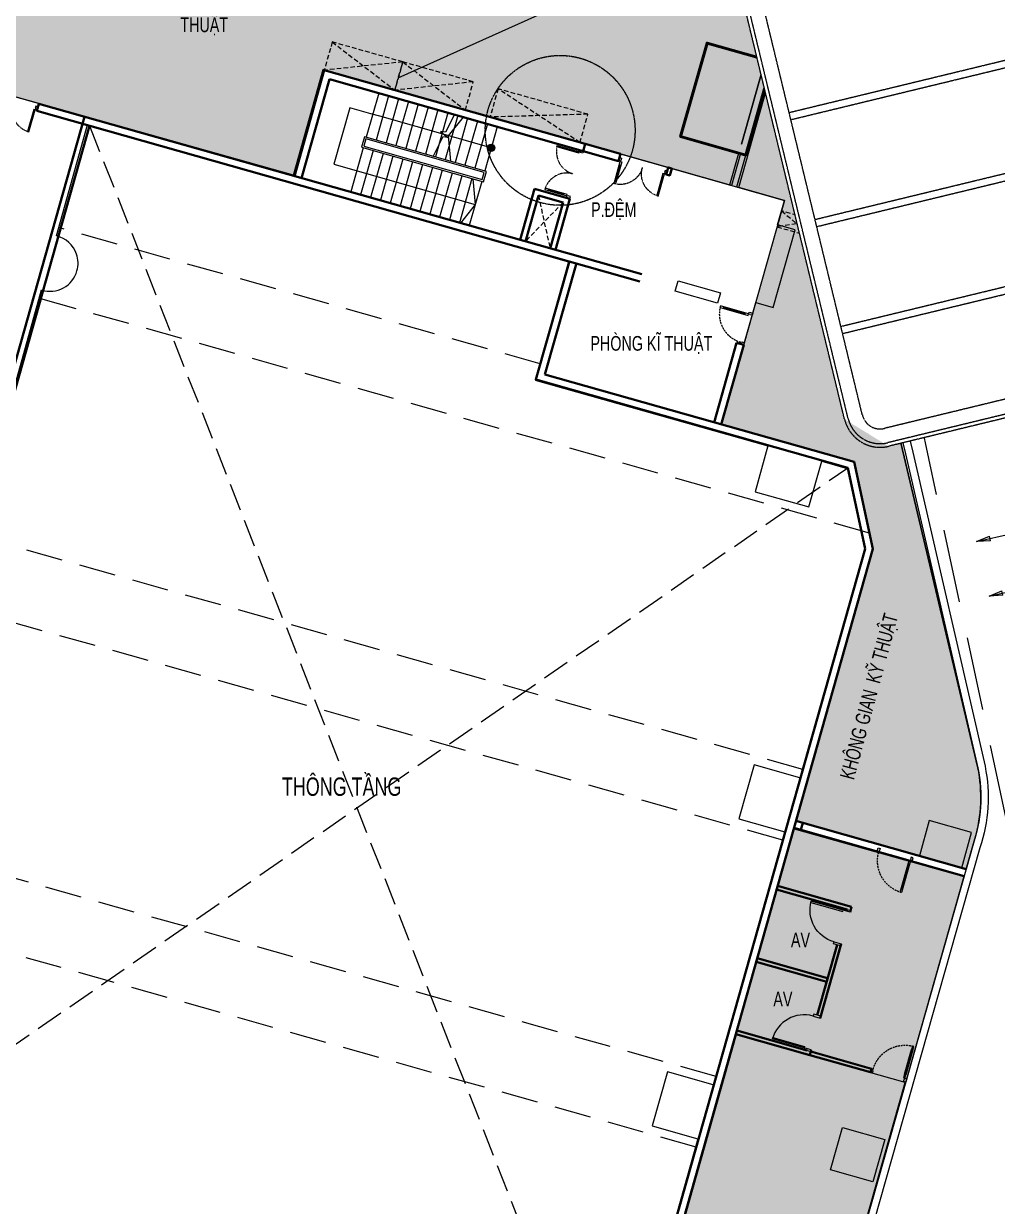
# Model space of a CAD drawing. Header units: millimetres. Extents: x -11451263 to 11578383104, y -507 to 1450429.
# Drawn here: x 11755236 to 11781803, y 1128043 to 1160292 of the extents above; entities that cross this region are included whole.
import ezdxf

# ---------------------------------------------------------------- set-up
doc = ezdxf.new("R2010")
doc.units = ezdxf.units.MM
doc.header["$MEASUREMENT"] = 0
for name, pattern in [('CENTER2', [1.125, 0.75, -0.125, 0.125, -0.125]), ('DASH', [0.35, 0.25, -0.1]), ('DASH2-1', [3, 2, -1]), ('DASHED2', [0.375, 0.25, -0.125]), ('HIDDEN', [0.375, 0.25, -0.125]), ('HIDDEN2', [0.1875, 0.125, -0.0625]), ('Xref_ST_MBDV Cot vach 30.7.2022$0$HIDDEN', [0.375, 0.25, -0.125])]:
    doc.linetypes.add(name, pattern=pattern)
doc.layers.get('0').update_dxf_attribs({"linetype": 'CONTINUOUS', "lineweight": 13})
doc.layers.get('Defpoints').update_dxf_attribs({"color": 5, "linetype": 'CONTINUOUS', "lineweight": 13})
for name, color, linetype in [('A-FLOR-STRS-ARROW', 8, 'CONTINUOUS'), ('canopy', 2, 'DASH'), ('KT-Net cot vach', 6, 'CONTINUOUS'), ('KT-Thay', 7, 'CONTINUOUS'), ('KT-Tuong', 1, 'CONTINUOUS'), ('NDT Thoat nuoc rua', 3, 'CENTER2')]:
    doc.layers.add(name, color=color, linetype=linetype)
for name, color, linetype, lineweight in [('CUA', 37, 'CONTINUOUS', 13), ('D-building block', 8, 'CONTINUOUS', 13), ('DO DIEN TICH THONG THUY', 141, 'CONTINUOUS', 13), ('KT-Chu viet', 255, 'CONTINUOUS', 20), ('KT-Kich thuoc', 159, 'CONTINUOUS', 18), ('KT-lomo nuoc', 3, 'HIDDEN', 5), ('KT-Net cat', 1, 'CONTINUOUS', 40), ('KT-Net cot', 2, 'CONTINUOUS', 50), ('KT-Net cua', 87, 'CONTINUOUS', 9), ('KT-Net manh', 251, 'CONTINUOUS', 13), ('KT-Net thay', 7, 'CONTINUOUS', 25), ('KT-Net to mau', 159, 'CONTINUOUS', 18), ('SPE-MEP-HVAC', 140, 'CONTINUOUS', 0)]:
    doc.layers.add(name, color=color, linetype=linetype, lineweight=lineweight)
doc.styles.add('Xref_ST_MBDV Cot vach 30.7.2022$0$Arial', font='arial.ttf', dxfattribs={"width": 0.7})
doc.dimstyles.new('SPE-DIM150', dxfattribs={"dimscale": 150, "dimtxt": 2.5, "dimasz": 2.5, "dimexe": 1.25, "dimexo": 0.625, "dimtad": 1, "dimdec": 0, "dimtxsty": 'Standard', "dimcen": 2.5, "dimadec": 0, "dimazin": 0, "dimtfac": 1, "dimtdec": 0, "dimtmove": 0, "dimatfit": 3, "dimldrblk": 'CLOSEDBLANK', "dimfxl": 0, "dimarcsym": 0})

# ---------------------------------------------------------------- blocks, each defined once
blk = doc.blocks.new('*U149')
for p, q in [((-1260.000000000004, 525.000000000002), (-1300.000000000004, 525.000000000002)), ((-1280.000000000004, 100.0000000000002), (-1280.000000000004, 525.000000000002)), ((-90.00000000000001, 525.0000000000018), (-50.00000000000001, 525.0000000000018)), ((-70, 100), (-70.00000000000001, 525.0000000000018)), ((-1260.000000000004, 100.0000000000002), (-1300.000000000004, 100.0000000000002)), ((-90, 100), (-50, 100))]:
    blk.add_line(p, q)
for points in [[(-1300.000000000004, 1.776356839400256e-13), (-1260.000000000004, 1.776356839400256e-13), (-1260.000000000004, 625.000000000002), (-1300.000000000004, 625.000000000002)], [(-50, 0), (-90, 0), (-90.00000000000001, 625.0000000000018), (-49.99999999999979, 625.0000000000018)], [(-1350.000000000004, -99.99999998255878), (-1290.000000000004, -99.99999998255875), (-1290.000000000004, -39.99999999999982), (-1300.000000000004, -39.99999999999982), (-1300.000000000004, 1.776356839400256e-13), (-1350.000000000004, 2.060573933704296e-13)], [(0, -99.99999998255892), (-60, -99.99999998255889), (-60, -40), (-50, -40), (-50, 0), (0, 0)]]:
    blk.add_lwpolyline(points, close=True)
at = {"linetype": 'HIDDEN2'}
for centre, radius, start, end in [((-1300.000000001012, -1.091216006443577e-09), 625.00000000124, 7.016709298534867e-15, 89.99996073224838), ((-49.99999999983451, -2.645705876602741e-10), 625.0000000004187, 90.00003926775162, 180)]:
    blk.add_arc(centre, radius, start, end, dxfattribs=at)
blk = doc.blocks.new('*U280')
blk.add_line((-70, 100), (-69.99999999999994, 699.9999999999966))
for points in [[(-50, 0), (-49.99999999999994, 799.9999999999966), (-89.99999999999994, 799.9999999999966), (-90, 0)], [(-50, 100), (-90, 100), (-89.99999999999994, 699.9999999999966), (-49.99999999999994, 699.9999999999966)], [(-899.9999999999966, -99.99999999999963), (-839.9999999999966, -99.9999999999996), (-839.9999999999966, -39.99999999999989), (-849.9999999999966, -39.99999999999989), (-849.9999999999966, 1.136868377216156e-13), (-899.9999999999966, 1.421085471520196e-13)], [(0, -99.99999999999972), (-60, -99.99999999999969), (-60, -40), (-50, -40), (-50, 0), (0, 0)]]:
    blk.add_lwpolyline(points, close=True)
at = {"linetype": 'Xref_ST_MBDV Cot vach 30.7.2022$0$HIDDEN', "ltscale": 200}
blk.add_arc((-50, 0), 799.9999999999967, 90, 180, dxfattribs=at)
blk = doc.blocks.new('*U435')
at = {"linetype": 'HIDDEN', "ltscale": 500}
for p, q in [((320.1221268778434, 1441.361101141281), (0, 0)), ((-353.5010126674359, 1251.014402012662), (673.6231395452794, 190.3466991286193))]:
    blk.add_line(p, q, dxfattribs=at)
blk.add_lwpolyline([(-353.5010126674359, 1251.014402012662), (320.1221268778434, 1441.361101141281), (673.6231395452794, 190.3466991286193), (0, 0)], close=True, dxfattribs=at)
blk = doc.blocks.new('*U344')
for p, q in [((-1260.000000000004, -99.99999999999982), (-1300.000000000004, -99.99999999999987)), ((-1280.000000000004, -99.99999999999982), (-1280.000000000004, -525.0000000000017)), ((-90.00000000000003, -99.99999999999999), (-50.00000000000003, -99.99999999999999)), ((-70.00000000000003, -99.99999999999999), (-70.00000000000016, -525.0000000000018)), ((-1260.000000000004, -525.0000000000017), (-1300.000000000004, -525.0000000000017)), ((-90.00000000000016, -525.0000000000018), (-50.00000000000016, -525.0000000000018))]:
    blk.add_line(p, q)
for points in [[(-1350.000000000004, 99.99999998255913), (-1290.000000000004, 99.99999998255909), (-1290.000000000004, 40.00000000000016), (-1300.000000000004, 40.00000000000017), (-1300.000000000004, 1.70530256582424e-13), (-1350.000000000004, 1.56319401867222e-13)], [(-1300.000000000004, 1.70530256582424e-13), (-1260.000000000004, 1.56319401867222e-13), (-1260.000000000004, -625.0000000000017), (-1300.000000000004, -625.0000000000017)], [(-50, 1.4210854715202e-14), (-90, 2.842170943040401e-14), (-90.00000000000018, -625.0000000000018), (-49.99999999999995, -625.0000000000018)], [(2.66100453930543e-14, 99.99999998255892), (-59.99999999999997, 99.9999999825589), (-59.99999999999999, 40.00000000000001), (-49.99999999999999, 40.00000000000001), (-50, 1.4210854715202e-14), (0, 0)]]:
    blk.add_lwpolyline(points, close=True)
at = {"linetype": 'HIDDEN2'}
for centre, radius, start, end in [((-1300.000000001012, 1.091564172384096e-09), 625.00000000124, 270.0000392677516, 0), ((-49.99999999983451, 2.645776930876309e-10), 625.0000000004187, 180, 269.9999607322483)]:
    blk.add_arc(centre, radius, start, end, dxfattribs=at)
blk = doc.blocks.new('werwrerer')
at = {"layer": 'A-FLOR-STRS-ARROW'}
h = blk.add_hatch(color=256, dxfattribs=at)
edge = h.paths.add_edge_path(flags=0)
edge.add_arc((-12331.56469466165, 7014.003163334914), 99.99999999995295, -269.999948895624, 90.00005110437559, ccw=False)
at = {"layer": 'A-FLOR-STRS-ARROW', "elevation": 1.454275401545444e-10}
for points in [[(-12331.56469465978, 7014.003384606913), (-9171.563871515915, 7013.990783507936), (-8921.563871521503, 7013.991023584269), (-8321.563871521503, 7013.99155875016), (-8321.565298622474, 8613.991558754817), (-12331.56413559057, 8613.987964035943)], [(-11371.55881541222, 7663.975402245298), (-11121.55828025378, 7013.975625228137), (-11371.55774509162, 6413.975402246229)], [(-11121.55774509162, 6413.975625264458), (-11011.49771123752, 6942.266147619113), (-10878.00100553781, 6966.041138687171), (-11118.00306455046, 7063.077800957486), (-10982.05411872454, 7083.596023046412), (-10871.55881541409, 7663.9758481998)]]:
    blk.add_lwpolyline(points, dxfattribs=at)
at = {"layer": 'A-FLOR-STRS-ARROW'}
blk.add_circle((-12331.56469466165, 7014.003163334914), 99.99999999995295, dxfattribs=at)
at = {"layer": 'KT-Net cat'}
for p, q in [((-14772.46801180579, 7761.452904416248, -3.709137056694188e-08), (-14773.77193475887, 9211.452301913872, -3.709136986116692e-08)), ((-14622.60296102427, 7911.587716126814, -3.777186969127058e-08), (-14623.7719954066, 9211.587190496735, -3.777186905909262e-08)), ((-13922.60338465497, 7912.217120354995, -4.094753197738586e-08), (-13923.77227845602, 9212.216594850644, -4.094753198237997e-08)), ((-13772.46857292764, 7762.352053350769, -4.162803117474235e-08), (-13773.77233909257, 9212.351467212662, -4.162803118031244e-08)), ((-7571.256852263585, 6417.927257922478, 1.375573773632793e-06), (-7573.774469746277, 9217.926191830076, 1.375573773632793e-06)), ((-7371.077103294432, 6218.107168585062, -7.066266531630117e-08), (-7373.774550588802, 9218.10602164641, 1.375573773634148e-06)), ((-14772.46801180579, 7761.452904416248, -3.709137056694866e-08), (-13772.4685729295, 7762.3520533517, -4.162803117474235e-08)), ((-14622.60296102427, 7911.587716126814, -3.777186969186011e-08), (-13922.60338465497, 7912.217120354995, -4.094753197738586e-08)), ((-14771.25401449949, 6411.453384497203, -3.709137122341274e-08), (-7571.256852263585, 6417.927257922478, -6.975533305467706e-08)), ((-14771.07416305505, 6211.453465363942, -3.709137132071311e-08), (-14771.25401449949, 6411.453384497203, -3.709137122341274e-08)), ((-14771.07416305505, 6211.453465363942, -3.709137132071311e-08), (-7371.077103294432, 6218.107168584131, -7.066266531977061e-08))]:
    blk.add_line(p, q, dxfattribs=at)
at = {"layer": 'KT-Net thay', "elevation": 1.454275401545444e-10}
blk.add_lwpolyline([(-12081.56407853216, 7963.987039567903), (-12331.56461369619, 8613.986816585064), (-12081.5651488509, 9213.987039567903)], dxfattribs=at)
for points in [[(-12381.56479984336, 7964.07109490782), (-12381.56444305927, 7664.071094910614), (-8921.564366260543, 7663.90119787585), (-8921.564723039046, 7963.90119787585)], [(-12331.56475523859, 7914.071139510721), (-12331.56448765285, 7714.071139506996), (-8971.564410854131, 7713.901153278537), (-8971.564678447321, 7913.9011532804)]]:
    blk.add_lwpolyline(points, close=True, dxfattribs=at)
at = {"layer": 'KT-Thay'}
for p, q in [((-12331.56476346403, 7963.98913109675), (-12331.56545286812, 9213.905161869712)), ((-12051.56476346217, 7963.989285535179), (-12051.56545286812, 9213.90531630721)), ((-11771.56476346403, 7963.989439971745), (-11771.56545286626, 9213.905470744707)), ((-11491.56476346217, 7963.989594408311), (-11491.56545286998, 9213.905625182204)), ((-11211.5647634659, 7963.989748845808), (-11211.56545286998, 9213.90577961877)), ((-10931.56476346403, 7963.989903283305), (-10931.56545286439, 9213.905934057198)), ((-10651.56476346031, 7963.990057720803), (-10651.56545286998, 9213.906088493764)), ((-10371.56476346217, 7963.990212157369), (-10371.56545287184, 9213.906242931262)), ((-10091.5647634659, 7963.990366595797), (-10091.56545287184, 9213.906397368759)), ((-9811.564763465896, 7963.990521031432), (-9811.565452864394, 9213.906551805325)), ((-9531.564763458446, 7963.99067546986), (-9531.565452868119, 9213.906706243753)), ((-9251.564763460308, 7963.990829907358), (-9251.565452868119, 9213.90686068125)), ((-8971.564763465896, 7963.990984344855), (-8971.565452869982, 9213.90701511968)), ((-12331.56436375715, 6414.073190078139), (-12331.56505316496, 7663.989220852032)), ((-12051.5643637646, 6414.073344513774), (-12051.56505316682, 7663.98937528953)), ((-11771.56436376274, 6414.073498952202), (-11771.56505316496, 7663.989529726095)), ((-11491.56436375715, 6414.073653390631), (-11491.56505316496, 7663.989684164524)), ((-11211.56436375901, 6414.073807827197), (-11211.56505316496, 7663.98983860109)), ((-10931.56436375901, 6414.073962264694), (-10931.5650531631, 7663.989993038587)), ((-10651.56436375715, 6414.074116702192), (-10651.56505316682, 7663.990147476085)), ((-10371.56436376274, 6414.074271139689), (-10371.5650531631, 7663.99030191265)), ((-10091.56436375715, 6414.074425577186), (-10091.5650531631, 7663.990456350148)), ((-9811.564363759011, 6414.074580014683), (-9811.565053163096, 7663.990610786714)), ((-9531.564363759011, 6414.074734451249), (-9531.565053168684, 7663.990765224211)), ((-9251.564363766462, 6414.074888888747), (-9251.565053166822, 7663.990919661708)), ((-8971.564363759011, 6414.075043325312), (-8971.565053161234, 7663.991074099205))]:
    blk.add_line(p, q, dxfattribs=at)
at = {"layer": 'CUA', "zscale": -1, "rotation": 89.97301380553962}
blk.add_blockref('*U344', (-14672.4680229146, 7761.405804622918, 1.329798288200612e-07), dxfattribs=at)
blk = doc.blocks.new('*U148')
for p, q in [((-1259.528095348994, 526.1311405215869), (-1299.528079224556, 526.1670564630106)), ((-1279.909694164401, 101.1492698144596), (-1279.528087286775, 526.1490984922987)), ((-89.52856698882727, 525.0805992349451), (-49.52858311326613, 525.0446832935214)), ((-69.9101819286729, 100.0628125863942), (-69.5285750510467, 525.0626412642332)), ((-1259.909702226621, 101.1313118437478), (-1299.909686102182, 101.1672277851715)), ((-89.91017386645346, 100.0807705571061), (-49.91018999089232, 100.0448546156824))]:
    blk.add_line(p, q)
for points in [[(-1299.999475955741, 1.167268096268581), (-1259.99949208018, 1.131352154844938), (-1259.438305495435, 626.1311002104896), (-1299.438289370996, 626.1670161519133)], [(-49.99997984445143, 0.04489492677955384), (-89.99996372001257, 0.08081086820319691), (-89.43877713526817, 625.0805589238479), (-49.43879325970679, 625.0446429824242)], [(-1350.089245653736, -98.78779664841367), (-1290.089269840394, -98.84167056054912), (-1290.035395928274, -38.84169476464847), (-1300.035391897164, -38.83271577929256), (-1299.999475955741, 1.167268096268581), (-1349.999455800192, 1.212163023048163)], [(-0.08978985354344736, -99.99995967146178), (-60.08976566688517, -99.9460857593263), (-60.03589175476537, -39.94610996342568), (-50.03589578587508, -39.95508894878159), (-49.99997984445143, 0.04489492677955384), (0, 0)]]:
    blk.add_lwpolyline(points, close=True)
at = {"linetype": 'HIDDEN2'}
for centre, radius, start, end in [((-1299.99947595675, 1.167268095178093), 625.00000000124, 359.9485541965669, 89.94851492881526), ((-49.99997984428618, 0.04489492651483477), 625.0000000004187, 89.94859346431848, 179.9485541965668)]:
    blk.add_arc(centre, radius, start, end, dxfattribs=at)
blk = doc.blocks.new('*U436')
at = {"linetype": 'HIDDEN', "ltscale": 500}
for p, q in [((839.9530356248578, 704.9673027485641), (0, 0)), ((-122.3657351541124, 433.0434468505366), (962.3187707789704, 271.9238558980275))]:
    blk.add_line(p, q, dxfattribs=at)
blk.add_lwpolyline([(-122.3657351541124, 433.0434468505366), (839.9530356248578, 704.9673027485641), (962.3187707789704, 271.9238558980275), (0, 0)], close=True, dxfattribs=at)
blk = doc.blocks.new('*U437')
at = {"linetype": 'HIDDEN', "ltscale": 500}
for p, q in [((1707.098456839519, 1313.702728419231), (0, 0)), ((-217.5390847184221, 769.8550166231763), (1924.637541557941, 543.847711796055))]:
    blk.add_line(p, q, dxfattribs=at)
blk.add_lwpolyline([(-217.5390847184221, 769.8550166231763), (1707.098456839519, 1313.702728419231), (1924.637541557941, 543.847711796055), (0, 0)], close=True, dxfattribs=at)
blk = doc.blocks.new('_ClosedBlank')
at = {"linetype": 'ByBlock', "lineweight": -2}
for p, q in [((-1, 0.1666666666666666), (0, 0)), ((-1, 0.1666666666666666), (-1, -0.1666666666666666)), ((0, 0), (-1, -0.1666666666666666))]:
    blk.add_line(p, q, dxfattribs=at)
blk = doc.blocks.new('WWW')
at = {"layer": 'Defpoints', "linetype": 'DASH2-1', "lineweight": 13, "ltscale": 1000, "flags": 128}
blk.add_lwpolyline([(11429816.83619249, 1022160.11654377), (11450185.49670112, 1019986.391927242), (11488615.66733754, 1021167.255579472), (11491469.21243858, 1024811.360972404), (11462655.78743005, 1159053.890039921), (11457975.31629252, 1176930.890178204), (11455625.97722399, 1177744.852323532), (11446686.1578691, 1170981.351434231), (11423166.61122441, 1153069.948107719), (11399484.09766066, 1135982.713739872, 0.6848770391193201), (11429816.83619249, 1022160.116543293)], format="xyb", dxfattribs=at)
blk = doc.blocks.new('qwqew')
at = {"true_color": 0xabb2b5}
h = blk.add_hatch(color=253, dxfattribs=at)
h.dxf.hatch_style = 1
edge = h.paths.add_edge_path()
edge.add_line((11750275.63454345, 1159626.127538894), (11753169.82998233, 1158813.530870742))
edge.add_line((11753169.82998233, 1158813.530870742), (11762594.93468898, 1156161.843994477))
edge.add_line((11762594.93468898, 1156161.843994477), (11763408.63841956, 1159041.481181012))
edge.add_line((11763408.63841956, 1159041.481181012), (11775996.92073379, 1155474.294427927))
edge.add_line((11775996.92073379, 1155474.294427927), (11774269.99450019, 1149363.61790881))
edge.add_line((11774269.99450019, 1149363.61790881), (11777891.90907088, 1148340.168152346))
edge.add_line((11777891.90907088, 1148340.168152346), (11778402.9580671, 1145969.3133993))
edge.add_line((11778402.9580671, 1145969.3133993), (11776307.12213517, 1138552.301814982))
edge.add_line((11776307.12213517, 1138552.301814982), (11780949.09130011, 1137236.086550721))
edge.add_line((11780949.09130011, 1137236.086550721), (11781190.41735957, 1138065.26901845))
edge.add_arc((11777304.40553716, 1139196.257620609), 4047.248831258392, 343.7728406547269, 371.4668199677924)
edge.add_line((11781270.87125922, 1140000.852411707), (11776385.26594937, 1160607.104628883))
edge.add_line((11776385.26594937, 1160607.104628883), (11756904.57102641, 1166111.793759239))
edge.add_line((11756904.57102641, 1166111.793759239), (11751983.76233245, 1162114.516989579))
edge.add_arc((11756099.07818687, 1157459.145753707), 6213.558233849256, 131.4764589185357, 159.5890884484549)
h = blk.add_hatch(color=253, dxfattribs=at)
h.dxf.hatch_style = 1
edge = h.paths.add_edge_path()
edge.add_line((11750275.63454345, 1159626.127538894), (11753169.82998233, 1158813.530870742))
edge.add_line((11753169.82998233, 1158813.530870742), (11762594.93468898, 1156161.843994477))
edge.add_line((11762594.93468898, 1156161.843994477), (11763408.63841956, 1159041.481181012))
edge.add_line((11763408.63841956, 1159041.481181012), (11775996.92073379, 1155474.294427927))
edge.add_line((11775996.92073379, 1155474.294427927), (11774269.99450019, 1149363.61790881))
edge.add_line((11774269.99450019, 1149363.61790881), (11777891.90907088, 1148340.168152346))
edge.add_line((11777891.90907088, 1148340.168152346), (11778402.9580671, 1145969.3133993))
edge.add_line((11778402.9580671, 1145969.3133993), (11776307.12213517, 1138552.301814982))
edge.add_line((11776307.12213517, 1138552.301814982), (11780949.09130011, 1137236.086550721))
edge.add_line((11780949.09130011, 1137236.086550721), (11781190.41735957, 1138065.26901845))
edge.add_arc((11777304.40553716, 1139196.257620609), 4047.248831258392, 343.7728406547269, 371.4668199677924)
edge.add_line((11781270.87125922, 1140000.852411707), (11776385.26594937, 1160607.104628883))
edge.add_line((11776385.26594937, 1160607.104628883), (11756904.57102641, 1166111.793759239))
edge.add_line((11756904.57102641, 1166111.793759239), (11751983.76233245, 1162114.516989579))
edge.add_arc((11756099.07818687, 1157459.145753707), 6213.558233849256, 131.4764589185357, 159.5890884484549)
at = {"true_color": 0xd0c825}
h = blk.add_hatch(color=52, dxfattribs=at)
h.dxf.hatch_style = 1
edge = h.paths.add_edge_path()
edge.add_line((11754824.44096715, 1150608.537234754), (11748262.24065712, 1152443.419444206))
edge.add_line((11748262.24065712, 1152443.419444206), (11744473.92058991, 1138923.652580003))
edge.add_arc((11739942.25087932, 1140193.453714522), 4706.211351722549, 292.0391921799625, 344.3468082005247, ccw=False)
edge.add_line((11741708.21306103, 1135831.137488036), (11742588.10747162, 1133917.83607372))
edge.add_line((11742588.10747162, 1133917.83607372), (11740641.73283608, 1131560.98679473))
edge.add_line((11740641.73283608, 1131560.98679473), (11737137.01735616, 1127340.607201794))
edge.add_line((11737137.01735616, 1127340.607201794), (11735269.85981914, 1125103.133256411))
edge.add_line((11735269.85981914, 1125103.133256411), (11731823.13613427, 1127949.567103228))
edge.add_line((11731823.13613427, 1127949.567103228), (11730422.60956221, 1126252.944783929))
edge.add_line((11730422.60956221, 1126252.944783929), (11730537.78850277, 1126157.585260574))
edge.add_line((11730537.78850277, 1126157.585260574), (11728659.44350937, 1123883.112498133))
edge.add_line((11728659.44350937, 1123883.112498133), (11731049.98709855, 1121908.911858659))
edge.add_line((11731049.98709855, 1121908.911858659), (11732928.33209408, 1124183.384598063))
edge.add_line((11732928.33209408, 1124183.384598063), (11737284.53172645, 1120585.870537581))
edge.add_line((11737284.53172645, 1120585.870537581), (11730980.65288184, 1112952.560551313))
edge.add_line((11730980.65288184, 1112952.560551313), (11743192.89088181, 1102867.23612338))
edge.add_line((11743192.89088181, 1102867.23612338), (11740786.99276582, 1099946.53613447))
edge.add_arc((11729359.48772317, 1082941.164063726), 20488.30277900846, 48.7831196824074, 56.099142940307274, ccw=False)
edge.add_arc((11750761.5382352, 1106171.094027988), 11116.07653132432, 224.6942919557259, 260.4133036884078)
edge.add_arc((11754747.38884966, 1116683.500595952), 22252.46459493041, 254.792624126489, 293.0602409574473)
edge.add_line((11763463.65105891, 1096209.151921374), (11764345.17930843, 1099326.971632954))
edge.add_line((11764345.17930843, 1099326.971632954), (11767672.30927449, 1111100.567349968))
edge.add_line((11767672.30927449, 1111100.567349968), (11760690.45350251, 1113073.801176889))
edge.add_line((11760690.45350251, 1113073.801176889), (11762362.78052048, 1118992.047479972))
edge.add_line((11762362.78052048, 1118992.047479972), (11760630.60809547, 1119481.509840253))
edge.add_line((11760630.60809547, 1119481.509840253), (11756483.7060209, 1104806.216791376))
edge.add_line((11756483.7060209, 1104806.216791376), (11747005.76160751, 1107484.210210999))
edge.add_line((11747005.76160751, 1107484.210210999), (11747821.56569691, 1110371.309633459))
edge.add_line((11747821.56569691, 1110371.309633459), (11746714.03478217, 1110684.266301848))
edge.add_line((11746714.03478217, 1110684.266301848), (11748372.77030042, 1116554.410802641))
edge.add_line((11748372.77030042, 1116554.410802641), (11749134.15709588, 1119248.903361073))
edge.add_line((11749134.15709588, 1119248.903361073), (11745669.8082142, 1120227.829754281))
edge.add_line((11745669.8082142, 1120227.829754281), (11746581.08155347, 1123452.761380661))
edge.add_line((11746581.08155347, 1123452.761380661), (11762363.10955196, 1118993.211898973))
edge.add_line((11762363.10955196, 1118993.211898973), (11768907.16449726, 1117142.791221529))
edge.add_line((11768907.16449726, 1117142.791221529), (11768104.13104371, 1114301.540489865))
edge.add_line((11768104.13104371, 1114301.540489865), (11769354.52862385, 1113948.213796508))
edge.add_line((11769354.52862385, 1113948.213796508), (11769354.64536905, 1113947.994515767))
edge.add_line((11769354.64536905, 1113947.994515767), (11773974.4086602, 1112638.07565482))
edge.add_line((11773974.4086602, 1112638.07565482), (11780901.09754366, 1137046.34405069))
edge.add_line((11780901.09754366, 1137046.34405069), (11776252.73549095, 1138359.838590096))
edge.add_line((11776252.73549095, 1138359.838590096), (11771480.47191651, 1121471.143337305))
edge.add_line((11771480.47191651, 1121471.143337305), (11748509.83913586, 1127978.73667648))
edge.add_line((11748509.83913586, 1127978.73667648), (11754824.44096715, 1150608.537234754))
blk.add_lwpolyline([(11750275.63454345, 1159626.127538894), (11753169.82998233, 1158813.530870742), (11762594.93468898, 1156161.843994477), (11763408.63841956, 1159041.481181012), (11775996.92073379, 1155474.294427927), (11774269.99450019, 1149363.61790881), (11777891.90907088, 1148340.168152346), (11778402.9580671, 1145969.3133993), (11776307.12213517, 1138552.301814982), (11780949.09130011, 1137236.086550721), (11781190.41735957, 1138065.26901845, 0.1214293845853403), (11781270.87125922, 1140000.852411707), (11776385.26594937, 1160607.104628883), (11756904.57102641, 1166111.793759239), (11751983.76233245, 1162114.516989579, 0.1232834390375943), (11750275.63454345, 1159626.127538895, 2.147125910902834)], format="xyb")
blk = doc.blocks.new('khgklh')
at = {"ltscale": 5}
blk.add_wipeout([(32602.485934248194, 76026.90506317375), (33362.58869392611, 77136.96983368509), (38684.57132573612, 78528.55197883632), (39891.8273146525, 77791.98359964555), (45303.00445074204, 55443.91075031135), (44860.83619894649, 54387.33967219808), (39215.52025506459, 52965.79821513547), (38008.26426614821, 53702.36659432622)], dxfattribs=at).translate(0, 0, -2.697206488831586e-08)
at = {"layer": 'canopy', "ltscale": 5}
for p, q in [((36497.36260681413, 62066.57117901975, -2.697206488831586e-08), (42814.79180316254, 63596.30591062782)), ((36544.4313677866, 61872.18874220876, -2.697206488831586e-08), (42861.86056413502, 63401.9234738173)), ((37203.39402140304, 59150.83462685766, -2.697206488831586e-08), (43520.82321775146, 60680.56935846573)), ((37250.46278237551, 58956.45219004666, -2.697206488831586e-08), (43567.89197872393, 60486.1869216552)), ((37909.42543599196, 56235.09807469556, -2.697206488831586e-08), (44226.85463234037, 57764.83280630363)), ((37956.49419696443, 56040.71563788457, -2.697206488831586e-08), (44273.92339331284, 57570.4503694931))]:
    blk.add_line(p, q, dxfattribs=at)
at = {"layer": 'canopy', "ltscale": 5, "elevation": -2.697206488831586e-08}
for points in [[(33339.05431343988, 77234.16105209058), (38684.57132573612, 78528.5519788363, -0.4142135623731052), (39891.8273146525, 77791.98359964555), (45297.60564655066, 55467.44513079757, -0.414213562373082), (44561.03726735897, 54260.18914188119), (39215.52025506459, 52965.79821513547, -0.4142135623730904), (38008.26426614821, 53702.36659432622), (32602.48593424819, 76026.90506317373, -0.4142135623731129)], [(33362.58869392611, 77136.96983368509), (38708.10570622236, 78431.3607604308, -0.414213562372988), (39794.63609624654, 77768.44921915885), (45200.41442814469, 55443.91075031133, -0.4142135623723585), (44537.50288687274, 54357.38036028529), (39191.98587457836, 53062.98943354096, -0.414213562372988), (38105.45548455417, 53725.90097481292), (32699.67715265416, 76050.43944365997, -0.4142135623730794)], [(33456.72621587105, 76748.20496006263), (38802.2432281673, 78042.59588680929, -0.414213562372561), (39405.87122262456, 77674.31169721391), (44811.64955452271, 55349.77322836639, -0.4142135623720224), (44443.3653649278, 54746.14523390727), (39097.84835263342, 53451.75430716248, -0.414213562372826), (38494.22035817616, 53820.03849675786), (33088.44202627614, 76144.57696560537, -0.4142135623729907)]]:
    blk.add_lwpolyline(points, format="xyb", close=True, dxfattribs=at)
blk = doc.blocks.new('210204_1m door')
for points in [[(50, 200), (50, 1100), (90, 1100), (90, 200)], [(0, 0), (50, 0), (50, 200), (0, 200)], [(950, 0), (1000, 0), (1000, 200), (950, 200)]]:
    blk.add_lwpolyline(points, close=True)
at = {"color": 8}
blk.add_arc((50, 200), 900, 0, 90, dxfattribs=at)
blk = doc.blocks.new('*U479')
blk.add_line((40.16993033113101, 115.2665463054744), (-150.1766602244961, 788.8893455345782))
for points in [[(48.11593877089454, 13.59619197406078), (-196.6154196809758, 879.6827462867432), (-158.1226686642594, 890.5596998659917), (86.60868978761034, 24.47314555330934)], [(20.92355482277313, 109.8280695158502), (59.41630583948894, 120.7050230950987), (-130.9302847161382, 794.3278223242024), (-169.423035732854, 783.4508687449538)], [(27.19238394825478, -96.23187754226106), (84.93151047332852, -79.91644717338818), (68.61608010432224, -22.17732064784276), (58.99289235014326, -24.89655904265498), (48.11593877089454, 13.59619197406078), (0, 0)], [(989.5108158027265, 175.6918648577304), (931.7716892776531, 159.3764344888571), (915.4562589086468, 217.1155610144025), (925.0794466628258, 219.834799409215), (914.2024930835771, 258.3275504259307), (962.3184318544716, 271.9237423999915)]]:
    blk.add_lwpolyline(points, close=True)
at = {"linetype": 'Xref_ST_MBDV Cot vach 30.7.2022$0$HIDDEN', "ltscale": 200}
blk.add_arc((48.11593877089454, 13.59619197406078), 899.9996429837696, 15.77877863489965, 105.7787786349087, dxfattribs=at)
blk = doc.blocks.new('*U480')
blk.add_line((94.55469822737402, -77.19720877810431), (284.9012887829998, -750.8200080072086))
for points in [[(935.1260479062172, 368.1556199422515), (877.3869213811437, 351.8401895733789), (893.7023517501498, 294.1010630478335), (903.3255395043291, 296.8203014426454), (914.2024930835775, 258.3275504259296), (962.318431854472, 271.9237423999903)], [(-27.19238394825481, 96.23187754226106), (30.5467425768189, 112.547307911134), (46.86217294582509, 54.80818138558859), (37.23898519164607, 52.08894299077647), (48.11593877089458, 13.59619197406066), (0, 0)], [(48.11593877089458, 13.59619197406066), (292.8472972227631, -852.4903623386224), (331.3400482394793, -841.6134087593732), (86.60868978761036, 24.47314555330932)], [(75.30832271901616, -82.6356855677287), (113.801073735732, -71.75873198848004), (304.1476642913576, -745.3815312175841), (265.6549132746419, -756.2584847968328)]]:
    blk.add_lwpolyline(points, close=True)
at = {"linetype": 'Xref_ST_MBDV Cot vach 30.7.2022$0$HIDDEN', "ltscale": 200}
blk.add_arc((48.11593877089458, 13.59619197406066), 899.9996429837696, 285.7787786349053, 15.77877863491393, dxfattribs=at)
blk = doc.blocks.new('A$C59794006')
at = {"layer": 'NDT Thoat nuoc rua'}
blk.add_circle((-31958.77994917519, 132072.3219402602, 1.232455771270315e-05), 2043.530517833414, dxfattribs=at)
blk = doc.blocks.new('*U498')
at = {"layer": 'KT-lomo nuoc', "ltscale": 500}
for p, q in [((-2278.568247063789, -1144.835372695558), (-359.1611217704217, 714.8356432029664)), ((-2637.72936883421, -429.9904324402519), (0, -0.009297052340116352))]:
    blk.add_line(p, q, dxfattribs=at)
blk.add_lwpolyline([(-2278.568247063789, -1144.835372695558), (-2637.72936883421, -429.9904324402519), (-359.1611217704217, 714.8356432029664), (0, -0.009297052340116352)], close=True, dxfattribs=at)

msp = doc.modelspace()

# ---------------------------------------------------------------- linework, layer by layer
at = {"layer": 'D-building block', "linetype": 'DASHED2', "ltscale": 4000}
for p, q in [((11769332.56535697, 1151018.595352195), (11756189.27376053, 1154732.514936384)), ((11778317.23870935, 1146401.469347685), (11755648.06381864, 1152807.132036236)), ((11776495.34887533, 1139953.933583322), (11753823.53621487, 1146360.341630421)), ((11775951.50116369, 1138029.296041721), (11753279.68850323, 1144435.70408882)), ((11774129.61132967, 1131581.76027736), (11751457.79866922, 1137988.168324459)), ((11773585.76361803, 1129657.12273576), (11750913.95095757, 1136063.530782859))]:
    msp.add_line(p, q, dxfattribs=at)
at = {"layer": 'Defpoints'}
for points, elevation in [([(11765458.6933246, 1158816.649225863), (11808322.82524983, 1178047.272385545), (11820916.604631, 1178177.022409331)], -6.636994901021566e-07), ([(11776531.10388919, 1154782.06551245), (11808202.12879507, 1174247.730603583), (11820795.90817623, 1174377.48062737)], -6.59539201163579e-07)]:
    msp.add_lwpolyline(points, dxfattribs=dict(at, elevation=elevation))
at = {"layer": 'DO DIEN TICH THONG THUY'}
for points in [[(11776385.26594937, 1160607.104628883), (11781270.87125921, 1140000.852411707, -0.1335932769573833), (11781131.83732726, 1137880.587071333), (11780955.48231155, 1137238.807805773), (11780830.01606997, 1137274.260987201), (11781101.93990994, 1138236.579764313), (11779947.15737943, 1138562.888371693), (11779675.23353947, 1137600.569594581), (11776307.12213517, 1138552.301814979), (11778402.95614676, 1145969.322308131), (11777891.90907088, 1148340.168152346), (11774269.99450018, 1149363.617908812), (11775208.85871164, 1152686.190361352), (11775690.01840631, 1152550.228354871), (11776287.88541612, 1154666.042966063), (11775807.5653439, 1154803.360637637), (11775996.92073379, 1155474.294427927), (11774746.05664794, 1155827.860069575), (11775711.35346604, 1159243.99215438), (11773882.82947601, 1159760.680702337), (11773162.23392662, 1157210.532882239), (11774798.23813724, 1156748.494350027), (11774553.58521078, 1155882.217643806), (11763411.43245219, 1159041.482843724), (11762594.93468898, 1156161.843994477), (11750273.74483269, 1159619.335866859)], [(11753797.9504696, 1146123.271948752), (11755725.992729, 1153030.31960997, 0.4234589738359836), (11756691.59641647, 1153551.416171405, 0.1531372335795591), (11756678.5391129, 1154009.092543198, 0.2559084141526206), (11756136.79166853, 1154501.971925008), (11756982.00006321, 1157529.859222247), (11770104.82485362, 1153801.534308308), (11769191.47785173, 1150575.247007092), (11775544.54857584, 1148780.04276051), (11775191.05159232, 1147529.042535789), (11776663.39931871, 1147112.999061382), (11777016.89730405, 1148364.002831472), (11777706.44362837, 1148163.56391003), (11778176.18300768, 1145976.092317019), (11776417.01490758, 1139731.866941682), (11775165.99620401, 1140085.369146798), (11774749.95272961, 1138613.021420414), (11776000.97143317, 1138259.519215294), (11774051.27750408, 1131359.693595553), (11772800.25957736, 1131713.195581155), (11772384.21610295, 1130240.847854769), (11773635.23402967, 1129887.34586916), (11771685.54010058, 1122987.52024942)]]:
    msp.add_lwpolyline(points, format="xyb", dxfattribs=at)
for points in [[(11753797.97571917, 1146123.362403145), (11755725.8215012, 1153029.706200929)], [(11762362.78052048, 1118992.047479971), (11763689.95620621, 1123678.575925597), (11771494.90692567, 1121467.065351547), (11776263.093291, 1138341.324420498), (11780891.63855292, 1137033.429541237), (11773982.94775773, 1112654.377983368), (11769372.80092674, 1113957.073992476), (11769541.17855846, 1114552.792132216), (11768290.2558064, 1114906.620317359), (11768925.0696142, 1117153.301742292), (11762366.87131368, 1119006.4782312)]]:
    msp.add_lwpolyline(points, dxfattribs=at)
msp.add_lwpolyline([(11777581.42075278, 1130190.71480605), (11778736.20329741, 1129864.406173403), (11778409.8946759, 1128709.623668169), (11777255.11213126, 1129035.932300816)], close=True, dxfattribs=at)
at = {"layer": 'KT-Net cat'}
for p, q in [((11755593.41008889, 1157914.431246291), (11755647.798057, 1158106.906314203)), ((11755647.798057, 1158106.906314203, 1.035341394633111e-09), (11772101.72939864, 1153457.494300609)), ((11748481.05253993, 1127970.124616428, 1.375200018796291e-06), (11756897.09582398, 1157753.890373774, 1.375833888750417e-06)), ((11755593.41328583, 1157914.442560043), (11772047.3446486, 1153265.03054048)), ((11748727.90106526, 1128108.203599403, 1.375800606698762e-06), (11757035.17480696, 1157507.041848453, 1.375800606698762e-06)), ((11769209.98376333, 1150585.601286284), (11770125.33391262, 1153818.885918145)), ((11769456.92689681, 1150723.653539242), (11770317.7709168, 1153764.406569568)), ((11774690.08635477, 1151585.792618507), (11774077.5307451, 1149418.002676707)), ((11774882.55010985, 1151531.40785061), (11774269.99450019, 1149363.61790881)), ((11777891.90907088, 1148340.168152347), (11769456.92689681, 1150723.653539242)), ((11777721.7501559, 1148180.418869215), (11769209.98376333, 1150585.601286284)), ((11778196.9633786, 1145975.813173731), (11777721.7501559, 1148180.418869215)), ((11778402.95696967, 1145969.318490507), (11777891.90907088, 1148340.168152347)), ((11771695.89328372, 1122969.007388247, 1.375200018796291e-06), (11778196.96385916, 1145975.823852478, 1.375200018796291e-06)), ((11771888.35703787, 1122914.622617067, 1.375200018796291e-06), (11778402.95696967, 1145969.318490507, 1.375200018796291e-06)), ((11776445.19684427, 1138305.454500868), (11776499.58161217, 1138497.918255952)), ((11776684.83645996, 1132166.257838244, 2.695677466344161e-08), (11778339.55534993, 1131698.681474447, 2.695677466344161e-08))]:
    msp.add_line(p, q, dxfattribs=at)
at = {"layer": 'KT-Net cat', "elevation": -1.066115426474022e-08}
msp.add_lwpolyline([(11771521.97937447, 1156738.567345398), (11770559.81967863, 1157010.664212612), (11770505.10026199, 1156818.295334042), (11771467.22599668, 1156545.771185649)], close=True, dxfattribs=at)
at = {"layer": 'KT-Net cat'}
msp.add_lwpolyline([(11772917.69461105, 1156344.651045836), (11772821.28785546, 1156371.710489866), (11772766.56843882, 1156179.341611295), (11772862.94123326, 1156151.854886087)], close=True, dxfattribs=at)
for points in [[(11776308.67236233, 1138551.633103764), (11780952.7026641, 1137240.498946688)], [(11776251.89096183, 1138360.641120252), (11780899.3625606, 1137049.506963177)]]:
    msp.add_lwpolyline(points, dxfattribs=at)
at = {"layer": 'KT-Net cot', "elevation": -1.15787796632617e-08}
msp.add_lwpolyline([(11775663.12658276, 1159257.621420296), (11773882.83685678, 1159760.680553568), (11773162.23873064, 1157210.536085192), (11774942.52836483, 1156707.476677675)], close=True, dxfattribs=at)
at = {"layer": 'KT-Net cot vach'}
msp.add_line((11775595.14986498, 1159017.038789793), (11775010.51366422, 1156948.053407351), dxfattribs=at)
msp.add_lwpolyline([(11774818.28554535, 1157002.371327996), (11775402.62947406, 1159071.439297787)], dxfattribs=at)
msp.add_lwpolyline([(11773091.24056235, 1153281.802388183), (11774246.02312313, 1152955.49388796), (11774165.21525772, 1152666.582950841), (11773009.6634373, 1152993.106747988)], close=True, dxfattribs=at)
at = {"layer": 'KT-Net cua', "elevation": 7.594635661319822e-05}
for points in [[(11776385.26643739, 1160607.104490984), (11779300.96979788, 1148565.964836614), (11781270.871813, 1140000.85200219, -0.1335932769556647), (11781131.83788102, 1137880.586661855), (11770731.79899106, 1101202.194340954, -0.2732098182053021), (11748910.26961963, 1095210.256063219, -0.1573448971345889), (11742852.83851501, 1098359.588166526, 0.3634299594161373), (11716583.86336019, 1098930.547425216)], [(11776606.1607258, 1160544.685808221), (11779495.62316794, 1148611.914709714), (11781466.35735597, 1140043.183596392, -0.1334181393597948), (11781322.77523438, 1137820.818349702), (11770910.51499426, 1101099.324317324, -0.2736962313254884), (11748867.2603227, 1095014.691996375, -0.1569564259384982), (11742715.6915448, 1098213.837170099, 0.3630403638588768), (11716725.05433078, 1098787.380446892)]]:
    msp.add_lwpolyline(points, format="xyb", dxfattribs=at)
at = {"layer": 'KT-Net manh', "linetype": 'DASH', "ltscale": 3000}
for p, q in [((11757035.17480696, 1157507.041848453, 1.375800606698762e-06), (11770444.87887475, 1123322.50837629)), ((11748727.90106526, 1128108.203599403, 1.375198598569036e-06), (11777721.7501559, 1148180.418869215))]:
    msp.add_line(p, q, dxfattribs=at)
at = {"layer": 'KT-Tuong'}
for p, q in [((11775402.68610848, 1159071.423552655), (11774818.04990772, 1157002.438170213)), ((11775595.14509632, 1159017.039828861), (11775438.79019721, 1158463.706317448)), ((11775166.86856334, 1157501.386918764), (11775010.51366422, 1156948.053407351))]:
    msp.add_line(p, q, dxfattribs=at)
at = {"layer": 'KT-Tuong', "elevation": -1.15787796632617e-08}
for points in [[(11774505.47631019, 1155895.813580206), (11774750.05692766, 1156761.834251906)], [(11774697.94774736, 1155841.456005976), (11774942.52836483, 1156707.476677675)]]:
    msp.add_lwpolyline(points, dxfattribs=at)

# ---------------------------------------------------------------- block references
at = {"rotation": 164.1697029378736}
msp.add_blockref('werwrerer', (11758043.37128743, 1167015.92811485), dxfattribs=at)
at = {"layer": 'CUA', "xscale": -1, "rotation": 164.196689132334}
for name, p in [('*U149', (11755596.54796281, 1157925.654310491)), ('*U148', (11772766.56843882, 1156179.341611295))]:
    msp.add_blockref(name, p, dxfattribs=at)
at = {"layer": 'CUA', "rotation": 74.221221365016}
msp.add_blockref('*U280', (11775031.04968785, 1152424.687132433), dxfattribs=at)
at = {"layer": 'KT-Kich thuoc'}
msp.add_blockref('WWW', (314999.9999876227, 1.121917739510536e-05, 1.190182883904904e-08), dxfattribs=at)
at = {"layer": 'KT-Net to mau'}
msp.add_blockref('qwqew', (-0.0001904554665088654, -0.0002009845338761806, -1.626592292229899e-08), dxfattribs=at)
at = {"layer": 'SPE-MEP-HVAC', "linetype": 'HIDDEN', "ltscale": 1000, "xscale": -1}
for name, p in [('*U437', (11765363.2982671, 1158479.0530478, -4.386627458147356e-08)), ('*U437', (11767287.93580865, 1157935.205336004, -3.479295194240325e-08)), ('*U435', (11769599.70058985, 1154164.496327079, -2.004880096186488e-08)), ('*U436', (11776755.29665329, 1154480.631516589, 1.080049469684255e-08))]:
    msp.add_blockref(name, p, dxfattribs=at)

# ---------------------------------------------------------------- texts
at = {"layer": 'KT-Chu viet', "width": 3470.586630286494, "attachment_point": 2, "style": 'Xref_ST_MBDV Cot vach 30.7.2022$0$Arial'}
for s, insert, char_height in [('KHÔNG GIAN KỸ THUẬT', (11760161.69280886, 1161127.053099555), 400), ('P.ĐỆM', (11771337.31663922, 1155422.215553039), 400), ('{\\fArial|b0|i0|c163|p34;PHÒNG KĨ THUẬT}', (11772362.42189353, 1151774.302590247), 400), ('THÔNG TẦNG', (11763912.81272111, 1139736.785205825), 500)]:
    msp.add_mtext(s, dxfattribs=dict(at, insert=insert, char_height=char_height))
at = {"layer": 'KT-Chu viet', "insert": (11778107.75268008, 1142000.861895694), "char_height": 400, "attachment_point": 2, "rotation": 74.86946691319235, "style": 'Xref_ST_MBDV Cot vach 30.7.2022$0$Arial'}
msp.add_mtext('KHÔNG GIAN  KỸ THUẬT', dxfattribs=at)

# ---------------------------------------------------------------- leaders
at = {"layer": 'SPE-MEP-HVAC'}
for points in [[(11781235.52922191, 1146170.262794934, -0.0224139735304664), (11782210.13100125, 1146394.207814323, -0.0234029056774491)], [(11781577.04537649, 1144683.995081454, -0.01668686653994525), (11782551.64715583, 1144907.940100843, -0.01767579868692795)]]:
    msp.add_leader(points, dimstyle='SPE-DIM150', override={"dimgap": 0.625, "dimtad": 0}, dxfattribs=at)

# ---------------------------------------------------------------- next in the draw order: block references
at = {"layer": 'canopy'}
msp.add_blockref('khgklh', (11739624.74618013, 1095803.11802323, 4.461234837821253e-05), dxfattribs=at)

# ---------------------------------------------------------------- next in the draw order: linework, layer by layer
at = {"layer": 'DO DIEN TICH THONG THUY'}
msp.add_lwpolyline([(11773964.47979884, 1112658.055349855), (11779283.34885216, 1131416.404996924), (11774674.32071996, 1132718.784438544), (11771490.82806939, 1121452.630569544)], dxfattribs=at)
at = {"layer": 'KT-Net cat'}
for p, q in [((11774882.55010985, 1151531.40785061), (11774690.08635477, 1151585.792618507)), ((11775806.04389436, 1136779.037679955, 2.695677466344161e-08), (11777826.91658578, 1136207.996694998, 2.695677466344161e-08)), ((11775778.85151041, 1136682.805802413, 2.695677466344161e-08), (11777703.49232429, 1136138.957201404, 2.695677466344161e-08)), ((11777689.89613232, 1136090.841262634, 2.695677466344161e-08), (11777703.49232429, 1136138.957201404, 2.695677466344161e-08)), ((11777786.12800986, 1136063.648878686, 2.695677466344161e-08), (11777826.91658578, 1136207.996694998, 2.695677466344161e-08)), ((11776887.72080584, 1133252.000875152, 2.695677466344161e-08), (11777431.56848481, 1135176.638425987, 2.695677466344161e-08)), ((11776970.35649141, 1133176.692552433, 2.695677466344161e-08), (11777541.39655432, 1135197.56198081, 2.695677466344161e-08)), ((11775221.40781492, 1134710.052263231, 2.695677466344161e-08), (11777146.04845335, 1134166.203711798, 2.695677466344161e-08)), ((11775248.60019886, 1134806.284140772, 2.695677466344161e-08), (11777173.2408373, 1134262.43558934, 2.695677466344161e-08)), ((11774663.96411942, 1132737.298724048, 2.695677466344161e-08), (11776684.83645996, 1132166.257838245, 2.695677466344161e-08)), ((11774691.15650337, 1132833.530601589, 2.695677466344161e-08), (11776615.79696636, 1132289.682099734, 2.695677466344161e-08)), ((11776684.83645996, 1132166.257838244, 2.695677466344161e-08), (11776725.62503588, 1132310.605654557, 2.695677466344161e-08)), ((11776712.0288439, 1132262.489715786, 2.695677466344161e-08), (11778366.74773388, 1131794.913351989, 2.695677466344161e-08)), ((11778366.74773387, 1131794.91335199, 2.695611372162233e-08), (11778339.55534993, 1131698.681474448))]:
    msp.add_line(p, q, dxfattribs=at)

# ---------------------------------------------------------------- next in the draw order: block references
at = {"layer": 'CUA', "xscale": -1}
for name, p in [('*U480', (11779482.14736698, 1137449.328502435)), ('*U479', (11779329.06616573, 1131522.989609584, 2.695611372007314e-08))]:
    msp.add_blockref(name, p, dxfattribs=at)
at = {"layer": 'CUA', "xscale": -1, "rotation": 74.22122136510376}
msp.add_blockref('210204_1m door', (11777799.72420183, 1136111.764817457, 4.697003733429802e-08), dxfattribs=at)
at = {"layer": 'CUA', "rotation": 74.22122136494961}
msp.add_blockref('210204_1m door', (11776712.02884391, 1132262.489715786, 3.873817256142511e-08), dxfattribs=at)
at = {"layer": 'KT-lomo nuoc', "linetype": 'HIDDEN', "xscale": -1, "rotation": 10.89765347559021}
msp.add_blockref('*U498', (11767961.55716043, 1157744.867471756, -2.564421959369333e-06), dxfattribs=at)
at = {"layer": 'NDT Thoat nuoc rua'}
msp.add_blockref('A$C59794006', (11801833.10186311, 1025309.335231976, 2.677401980677452e-08), dxfattribs=at)

# ---------------------------------------------------------------- next in the draw order: texts
at = {"layer": 'KT-Chu viet', "char_height": 400, "width": 3470.586630286494, "attachment_point": 2, "style": 'Xref_ST_MBDV Cot vach 30.7.2022$0$Arial'}
for insert in [(11776431.80025719, 1135506.198745182), (11775951.31198385, 1133895.285598531)]:
    msp.add_mtext('AV', dxfattribs=dict(at, insert=insert))

doc.saveas('drawing.dxf')
